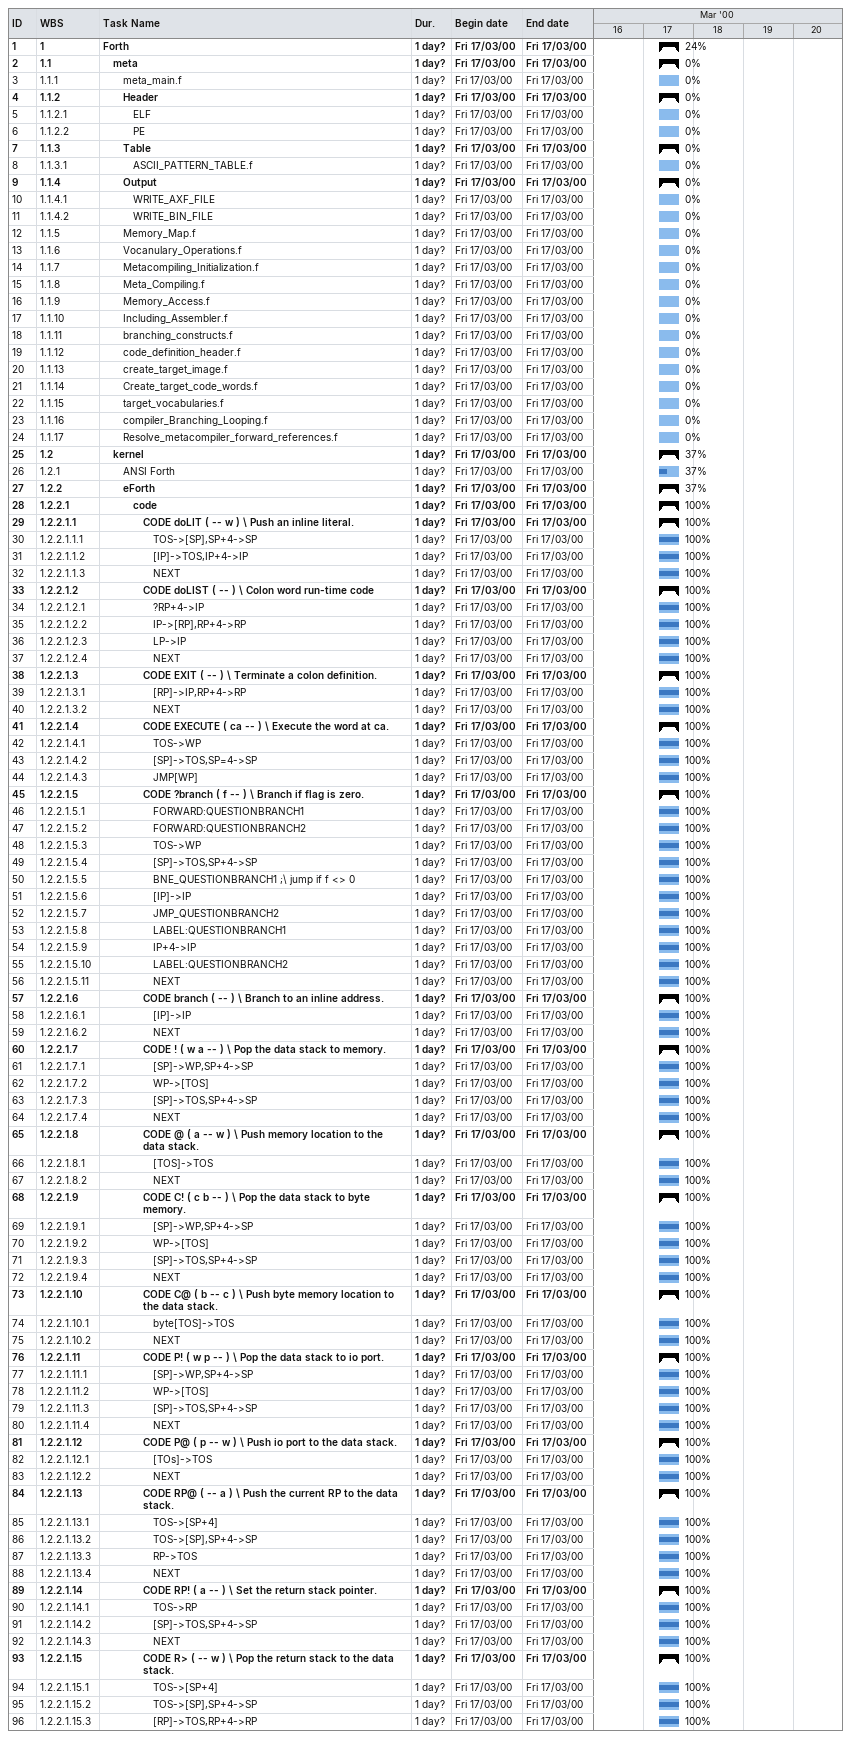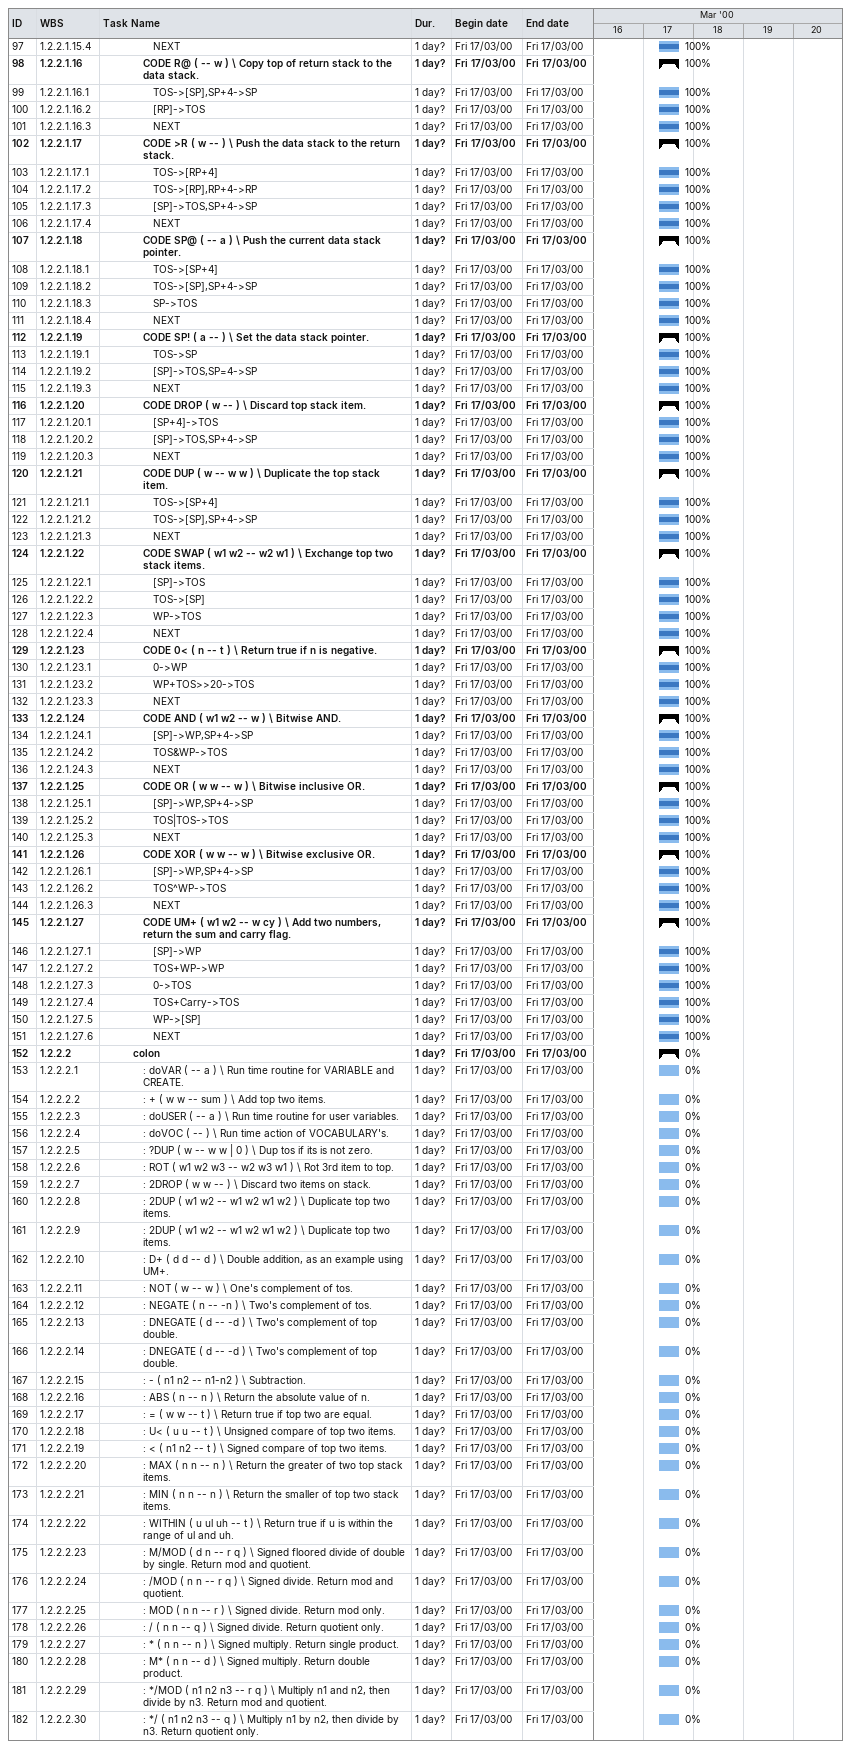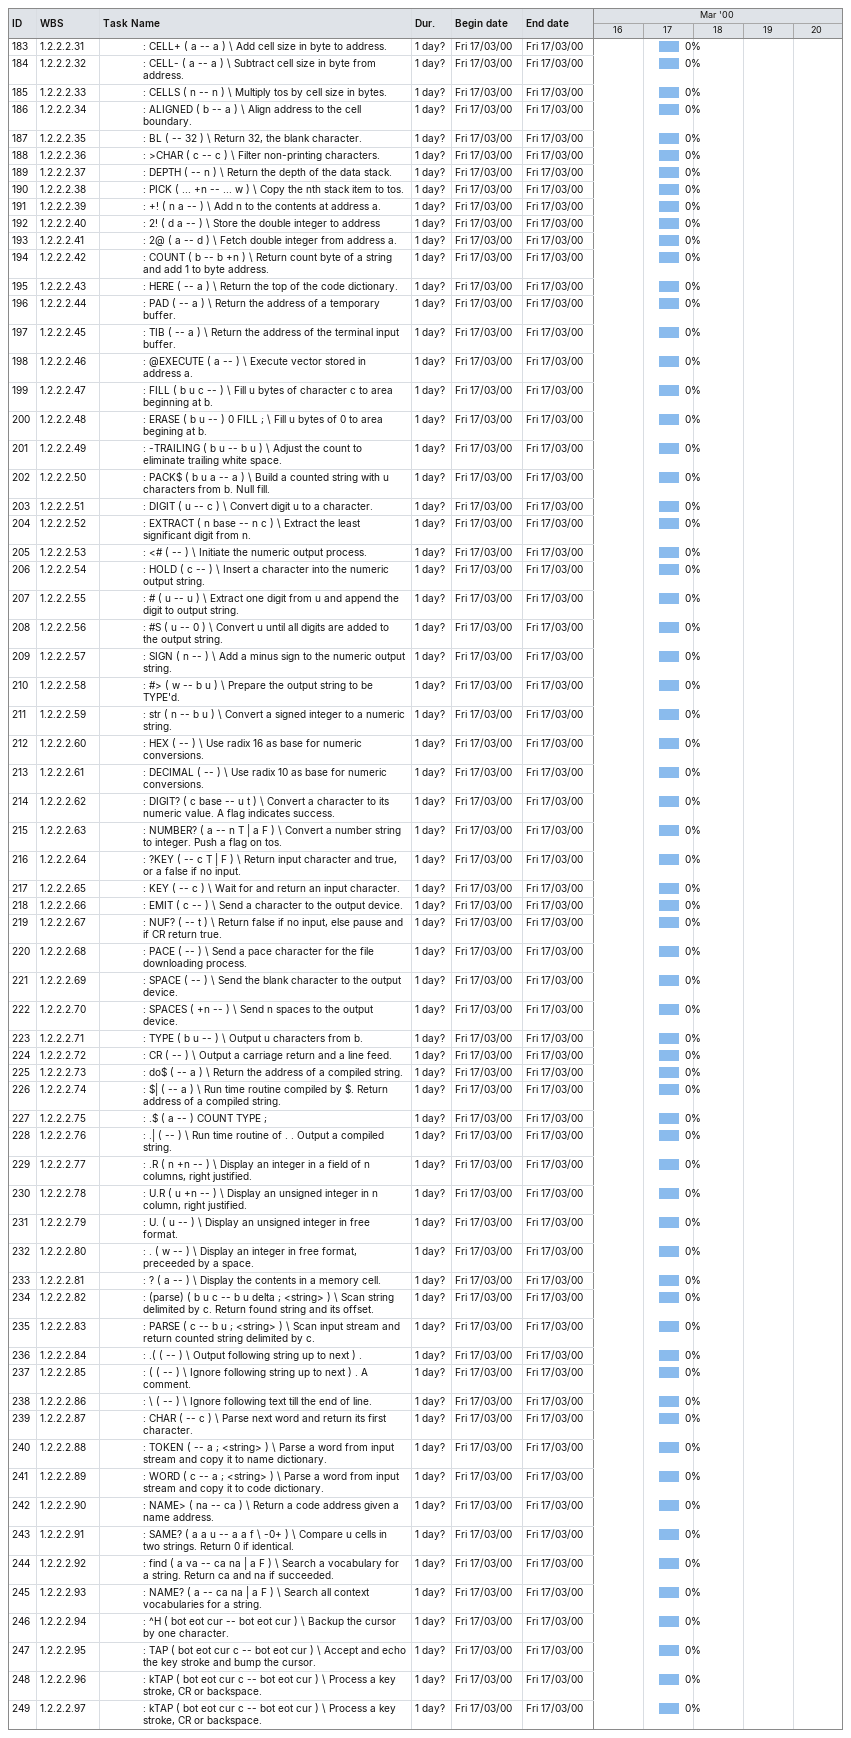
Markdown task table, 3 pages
| ID | WBS | Task | Duration | Start | Finish | % complete |
|---|---|---|---|---|---|---|
| 1 | 1 | **Forth** | 1d? | 2000-03-17 | 2000-03-17 | 24 |
| 2 | 1.1 | **meta** | 1d? | 2000-03-17 | 2000-03-17 | 0 |
| 3 | 1.1.1 | meta_main.f | 1d? | 2000-03-17 | 2000-03-17 | 0 |
| 4 | 1.1.2 | **Header** | 1d? | 2000-03-17 | 2000-03-17 | 0 |
| 5 | 1.1.2.1 | ELF | 1d? | 2000-03-17 | 2000-03-17 | 0 |
| 6 | 1.1.2.2 | PE | 1d? | 2000-03-17 | 2000-03-17 | 0 |
| 7 | 1.1.3 | **Table** | 1d? | 2000-03-17 | 2000-03-17 | 0 |
| 8 | 1.1.3.1 | ASCII_PATTERN_TABLE.f | 1d? | 2000-03-17 | 2000-03-17 | 0 |
| 9 | 1.1.4 | **Output** | 1d? | 2000-03-17 | 2000-03-17 | 0 |
| 10 | 1.1.4.1 | WRITE_AXF_FILE | 1d? | 2000-03-17 | 2000-03-17 | 0 |
| 11 | 1.1.4.2 | WRITE_BIN_FILE | 1d? | 2000-03-17 | 2000-03-17 | 0 |
| 12 | 1.1.5 | Memory_Map.f | 1d? | 2000-03-17 | 2000-03-17 | 0 |
| 13 | 1.1.6 | Vocanulary_Operations.f | 1d? | 2000-03-17 | 2000-03-17 | 0 |
| 14 | 1.1.7 | Metacompiling_Initialization.f | 1d? | 2000-03-17 | 2000-03-17 | 0 |
| 15 | 1.1.8 | Meta_Compiling.f | 1d? | 2000-03-17 | 2000-03-17 | 0 |
| 16 | 1.1.9 | Memory_Access.f | 1d? | 2000-03-17 | 2000-03-17 | 0 |
| 17 | 1.1.10 | Including_Assembler.f | 1d? | 2000-03-17 | 2000-03-17 | 0 |
| 18 | 1.1.11 | branching_constructs.f | 1d? | 2000-03-17 | 2000-03-17 | 0 |
| 19 | 1.1.12 | code_definition_header.f | 1d? | 2000-03-17 | 2000-03-17 | 0 |
| 20 | 1.1.13 | create_target_image.f | 1d? | 2000-03-17 | 2000-03-17 | 0 |
| 21 | 1.1.14 | Create_target_code_words.f | 1d? | 2000-03-17 | 2000-03-17 | 0 |
| 22 | 1.1.15 | target_vocabularies.f | 1d? | 2000-03-17 | 2000-03-17 | 0 |
| 23 | 1.1.16 | compiler_Branching_Looping.f | 1d? | 2000-03-17 | 2000-03-17 | 0 |
| 24 | 1.1.17 | Resolve_metacompiler_forward_references.f | 1d? | 2000-03-17 | 2000-03-17 | 0 |
| 25 | 1.2 | **kernel** | 1d? | 2000-03-17 | 2000-03-17 | 37 |
| 26 | 1.2.1 | ANSI Forth | 1d? | 2000-03-17 | 2000-03-17 | 37 |
| 27 | 1.2.2 | **eForth** | 1d? | 2000-03-17 | 2000-03-17 | 37 |
| 28 | 1.2.2.1 | **code** | 1d? | 2000-03-17 | 2000-03-17 | 100 |
| 29 | 1.2.2.1.1 | **CODE doLIT ( -- w ) \ Push an inline literal.** | 1d? | 2000-03-17 | 2000-03-17 | 100 |
| 30 | 1.2.2.1.1.1 | TOS->[SP],SP+4->SP | 1d? | 2000-03-17 | 2000-03-17 | 100 |
| 31 | 1.2.2.1.1.2 | [IP]->TOS,IP+4->IP | 1d? | 2000-03-17 | 2000-03-17 | 100 |
| 32 | 1.2.2.1.1.3 | NEXT | 1d? | 2000-03-17 | 2000-03-17 | 100 |
| 33 | 1.2.2.1.2 | **CODE doLIST ( -- ) \ Colon word run-time code** | 1d? | 2000-03-17 | 2000-03-17 | 100 |
| 34 | 1.2.2.1.2.1 | ?RP+4->IP | 1d? | 2000-03-17 | 2000-03-17 | 100 |
| 35 | 1.2.2.1.2.2 | IP->[RP],RP+4->RP | 1d? | 2000-03-17 | 2000-03-17 | 100 |
| 36 | 1.2.2.1.2.3 | LP->IP | 1d? | 2000-03-17 | 2000-03-17 | 100 |
| 37 | 1.2.2.1.2.4 | NEXT | 1d? | 2000-03-17 | 2000-03-17 | 100 |
| 38 | 1.2.2.1.3 | **CODE EXIT ( -- ) \ Terminate a colon definition.** | 1d? | 2000-03-17 | 2000-03-17 | 100 |
| 39 | 1.2.2.1.3.1 | [RP]->IP,RP+4->RP | 1d? | 2000-03-17 | 2000-03-17 | 100 |
| 40 | 1.2.2.1.3.2 | NEXT | 1d? | 2000-03-17 | 2000-03-17 | 100 |
| 41 | 1.2.2.1.4 | **CODE EXECUTE ( ca -- ) \ Execute the word at ca.** | 1d? | 2000-03-17 | 2000-03-17 | 100 |
| 42 | 1.2.2.1.4.1 | TOS->WP | 1d? | 2000-03-17 | 2000-03-17 | 100 |
| 43 | 1.2.2.1.4.2 | [SP]->TOS,SP=4->SP | 1d? | 2000-03-17 | 2000-03-17 | 100 |
| 44 | 1.2.2.1.4.3 | JMP[WP] | 1d? | 2000-03-17 | 2000-03-17 | 100 |
| 45 | 1.2.2.1.5 | **CODE ?branch ( f -- ) \ Branch if flag is zero.** | 1d? | 2000-03-17 | 2000-03-17 | 100 |
| 46 | 1.2.2.1.5.1 | FORWARD:QUESTIONBRANCH1 | 1d? | 2000-03-17 | 2000-03-17 | 100 |
| 47 | 1.2.2.1.5.2 | FORWARD:QUESTIONBRANCH2 | 1d? | 2000-03-17 | 2000-03-17 | 100 |
| 48 | 1.2.2.1.5.3 | TOS->WP | 1d? | 2000-03-17 | 2000-03-17 | 100 |
| 49 | 1.2.2.1.5.4 | [SP]->TOS,SP+4->SP | 1d? | 2000-03-17 | 2000-03-17 | 100 |
| 50 | 1.2.2.1.5.5 | BNE_QUESTIONBRANCH1 ;\ jump if f <> 0 | 1d? | 2000-03-17 | 2000-03-17 | 100 |
| 51 | 1.2.2.1.5.6 | [IP]->IP | 1d? | 2000-03-17 | 2000-03-17 | 100 |
| 52 | 1.2.2.1.5.7 | JMP_QUESTIONBRANCH2 | 1d? | 2000-03-17 | 2000-03-17 | 100 |
| 53 | 1.2.2.1.5.8 | LABEL:QUESTIONBRANCH1 | 1d? | 2000-03-17 | 2000-03-17 | 100 |
| 54 | 1.2.2.1.5.9 | IP+4->IP | 1d? | 2000-03-17 | 2000-03-17 | 100 |
| 55 | 1.2.2.1.5.10 | LABEL:QUESTIONBRANCH2 | 1d? | 2000-03-17 | 2000-03-17 | 100 |
| 56 | 1.2.2.1.5.11 | NEXT | 1d? | 2000-03-17 | 2000-03-17 | 100 |
| 57 | 1.2.2.1.6 | **CODE branch ( -- ) \ Branch to an inline address.** | 1d? | 2000-03-17 | 2000-03-17 | 100 |
| 58 | 1.2.2.1.6.1 | [IP]->IP | 1d? | 2000-03-17 | 2000-03-17 | 100 |
| 59 | 1.2.2.1.6.2 | NEXT | 1d? | 2000-03-17 | 2000-03-17 | 100 |
| 60 | 1.2.2.1.7 | **CODE ! ( w a -- ) \ Pop the data stack to memory.** | 1d? | 2000-03-17 | 2000-03-17 | 100 |
| 61 | 1.2.2.1.7.1 | [SP]->WP,SP+4->SP | 1d? | 2000-03-17 | 2000-03-17 | 100 |
| 62 | 1.2.2.1.7.2 | WP->[TOS] | 1d? | 2000-03-17 | 2000-03-17 | 100 |
| 63 | 1.2.2.1.7.3 | [SP]->TOS,SP+4->SP | 1d? | 2000-03-17 | 2000-03-17 | 100 |
| 64 | 1.2.2.1.7.4 | NEXT | 1d? | 2000-03-17 | 2000-03-17 | 100 |
| 65 | 1.2.2.1.8 | **CODE @ ( a -- w ) \ Push memory location to the data stack.** | 1d? | 2000-03-17 | 2000-03-17 | 100 |
| 66 | 1.2.2.1.8.1 | [TOS]->TOS | 1d? | 2000-03-17 | 2000-03-17 | 100 |
| 67 | 1.2.2.1.8.2 | NEXT | 1d? | 2000-03-17 | 2000-03-17 | 100 |
| 68 | 1.2.2.1.9 | **CODE C! ( c b -- ) \ Pop the data stack to byte memory.** | 1d? | 2000-03-17 | 2000-03-17 | 100 |
| 69 | 1.2.2.1.9.1 | [SP]->WP,SP+4->SP | 1d? | 2000-03-17 | 2000-03-17 | 100 |
| 70 | 1.2.2.1.9.2 | WP->[TOS] | 1d? | 2000-03-17 | 2000-03-17 | 100 |
| 71 | 1.2.2.1.9.3 | [SP]->TOS,SP+4->SP | 1d? | 2000-03-17 | 2000-03-17 | 100 |
| 72 | 1.2.2.1.9.4 | NEXT | 1d? | 2000-03-17 | 2000-03-17 | 100 |
| 73 | 1.2.2.1.10 | **CODE C@ ( b -- c ) \ Push byte memory location to the data stack.** | 1d? | 2000-03-17 | 2000-03-17 | 100 |
| 74 | 1.2.2.1.10.1 | byte[TOS]->TOS | 1d? | 2000-03-17 | 2000-03-17 | 100 |
| 75 | 1.2.2.1.10.2 | NEXT | 1d? | 2000-03-17 | 2000-03-17 | 100 |
| 76 | 1.2.2.1.11 | **CODE P! ( w p -- ) \ Pop the data stack to io port.** | 1d? | 2000-03-17 | 2000-03-17 | 100 |
| 77 | 1.2.2.1.11.1 | [SP]->WP,SP+4->SP | 1d? | 2000-03-17 | 2000-03-17 | 100 |
| 78 | 1.2.2.1.11.2 | WP->[TOS] | 1d? | 2000-03-17 | 2000-03-17 | 100 |
| 79 | 1.2.2.1.11.3 | [SP]->TOS,SP+4->SP | 1d? | 2000-03-17 | 2000-03-17 | 100 |
| 80 | 1.2.2.1.11.4 | NEXT | 1d? | 2000-03-17 | 2000-03-17 | 100 |
| 81 | 1.2.2.1.12 | **CODE P@ ( p -- w ) \ Push io port to the data stack.** | 1d? | 2000-03-17 | 2000-03-17 | 100 |
| 82 | 1.2.2.1.12.1 | [TOs]->TOS | 1d? | 2000-03-17 | 2000-03-17 | 100 |
| 83 | 1.2.2.1.12.2 | NEXT | 1d? | 2000-03-17 | 2000-03-17 | 100 |
| 84 | 1.2.2.1.13 | **CODE RP@ ( -- a ) \ Push the current RP to the data stack.** | 1d? | 2000-03-17 | 2000-03-17 | 100 |
| 85 | 1.2.2.1.13.1 | TOS->[SP+4] | 1d? | 2000-03-17 | 2000-03-17 | 100 |
| 86 | 1.2.2.1.13.2 | TOS->[SP],SP+4->SP | 1d? | 2000-03-17 | 2000-03-17 | 100 |
| 87 | 1.2.2.1.13.3 | RP->TOS | 1d? | 2000-03-17 | 2000-03-17 | 100 |
| 88 | 1.2.2.1.13.4 | NEXT | 1d? | 2000-03-17 | 2000-03-17 | 100 |
| 89 | 1.2.2.1.14 | **CODE RP! ( a -- ) \ Set the return stack pointer.** | 1d? | 2000-03-17 | 2000-03-17 | 100 |
| 90 | 1.2.2.1.14.1 | TOS->RP | 1d? | 2000-03-17 | 2000-03-17 | 100 |
| 91 | 1.2.2.1.14.2 | [SP]->TOS,SP+4->SP | 1d? | 2000-03-17 | 2000-03-17 | 100 |
| 92 | 1.2.2.1.14.3 | NEXT | 1d? | 2000-03-17 | 2000-03-17 | 100 |
| 93 | 1.2.2.1.15 | **CODE R> ( -- w ) \ Pop the return stack to the data stack.** | 1d? | 2000-03-17 | 2000-03-17 | 100 |
| 94 | 1.2.2.1.15.1 | TOS->[SP+4] | 1d? | 2000-03-17 | 2000-03-17 | 100 |
| 95 | 1.2.2.1.15.2 | TOS->[SP],SP+4->SP | 1d? | 2000-03-17 | 2000-03-17 | 100 |
| 96 | 1.2.2.1.15.3 | [RP]->TOS,RP+4->RP | 1d? | 2000-03-17 | 2000-03-17 | 100 |
| 97 | 1.2.2.1.15.4 | NEXT | 1d? | 2000-03-17 | 2000-03-17 | 100 |
| 98 | 1.2.2.1.16 | **CODE R@ ( -- w ) \ Copy top of return stack to the data stack.** | 1d? | 2000-03-17 | 2000-03-17 | 100 |
| 99 | 1.2.2.1.16.1 | TOS->[SP],SP+4->SP | 1d? | 2000-03-17 | 2000-03-17 | 100 |
| 100 | 1.2.2.1.16.2 | [RP]->TOS | 1d? | 2000-03-17 | 2000-03-17 | 100 |
| 101 | 1.2.2.1.16.3 | NEXT | 1d? | 2000-03-17 | 2000-03-17 | 100 |
| 102 | 1.2.2.1.17 | **CODE >R ( w -- ) \ Push the data stack to the return stack.** | 1d? | 2000-03-17 | 2000-03-17 | 100 |
| 103 | 1.2.2.1.17.1 | TOS->[RP+4] | 1d? | 2000-03-17 | 2000-03-17 | 100 |
| 104 | 1.2.2.1.17.2 | TOS->[RP],RP+4->RP | 1d? | 2000-03-17 | 2000-03-17 | 100 |
| 105 | 1.2.2.1.17.3 | [SP]->TOS,SP+4->SP | 1d? | 2000-03-17 | 2000-03-17 | 100 |
| 106 | 1.2.2.1.17.4 | NEXT | 1d? | 2000-03-17 | 2000-03-17 | 100 |
| 107 | 1.2.2.1.18 | **CODE SP@ ( -- a ) \ Push the current data stack pointer.** | 1d? | 2000-03-17 | 2000-03-17 | 100 |
| 108 | 1.2.2.1.18.1 | TOS->[SP+4] | 1d? | 2000-03-17 | 2000-03-17 | 100 |
| 109 | 1.2.2.1.18.2 | TOS->[SP],SP+4->SP | 1d? | 2000-03-17 | 2000-03-17 | 100 |
| 110 | 1.2.2.1.18.3 | SP->TOS | 1d? | 2000-03-17 | 2000-03-17 | 100 |
| 111 | 1.2.2.1.18.4 | NEXT | 1d? | 2000-03-17 | 2000-03-17 | 100 |
| 112 | 1.2.2.1.19 | **CODE SP! ( a -- ) \ Set the data stack pointer.** | 1d? | 2000-03-17 | 2000-03-17 | 100 |
| 113 | 1.2.2.1.19.1 | TOS->SP | 1d? | 2000-03-17 | 2000-03-17 | 100 |
| 114 | 1.2.2.1.19.2 | [SP]->TOS,SP=4->SP | 1d? | 2000-03-17 | 2000-03-17 | 100 |
| 115 | 1.2.2.1.19.3 | NEXT | 1d? | 2000-03-17 | 2000-03-17 | 100 |
| 116 | 1.2.2.1.20 | **CODE DROP ( w -- ) \ Discard top stack item.** | 1d? | 2000-03-17 | 2000-03-17 | 100 |
| 117 | 1.2.2.1.20.1 | [SP+4]->TOS | 1d? | 2000-03-17 | 2000-03-17 | 100 |
| 118 | 1.2.2.1.20.2 | [SP]->TOS,SP+4->SP | 1d? | 2000-03-17 | 2000-03-17 | 100 |
| 119 | 1.2.2.1.20.3 | NEXT | 1d? | 2000-03-17 | 2000-03-17 | 100 |
| 120 | 1.2.2.1.21 | **CODE DUP ( w -- w w ) \ Duplicate the top stack item.** | 1d? | 2000-03-17 | 2000-03-17 | 100 |
| 121 | 1.2.2.1.21.1 | TOS->[SP+4] | 1d? | 2000-03-17 | 2000-03-17 | 100 |
| 122 | 1.2.2.1.21.2 | TOS->[SP],SP+4->SP | 1d? | 2000-03-17 | 2000-03-17 | 100 |
| 123 | 1.2.2.1.21.3 | NEXT | 1d? | 2000-03-17 | 2000-03-17 | 100 |
| 124 | 1.2.2.1.22 | **CODE SWAP ( w1 w2 -- w2 w1 ) \ Exchange top two stack items.** | 1d? | 2000-03-17 | 2000-03-17 | 100 |
| 125 | 1.2.2.1.22.1 | [SP]->TOS | 1d? | 2000-03-17 | 2000-03-17 | 100 |
| 126 | 1.2.2.1.22.2 | TOS->[SP] | 1d? | 2000-03-17 | 2000-03-17 | 100 |
| 127 | 1.2.2.1.22.3 | WP->TOS | 1d? | 2000-03-17 | 2000-03-17 | 100 |
| 128 | 1.2.2.1.22.4 | NEXT | 1d? | 2000-03-17 | 2000-03-17 | 100 |
| 129 | 1.2.2.1.23 | **CODE 0< ( n -- t ) \ Return true if n is negative.** | 1d? | 2000-03-17 | 2000-03-17 | 100 |
| 130 | 1.2.2.1.23.1 | 0->WP | 1d? | 2000-03-17 | 2000-03-17 | 100 |
| 131 | 1.2.2.1.23.2 | WP+TOS>>20->TOS | 1d? | 2000-03-17 | 2000-03-17 | 100 |
| 132 | 1.2.2.1.23.3 | NEXT | 1d? | 2000-03-17 | 2000-03-17 | 100 |
| 133 | 1.2.2.1.24 | **CODE AND ( w1 w2 -- w ) \ Bitwise AND.** | 1d? | 2000-03-17 | 2000-03-17 | 100 |
| 134 | 1.2.2.1.24.1 | [SP]->WP,SP+4->SP | 1d? | 2000-03-17 | 2000-03-17 | 100 |
| 135 | 1.2.2.1.24.2 | TOS&WP->TOS | 1d? | 2000-03-17 | 2000-03-17 | 100 |
| 136 | 1.2.2.1.24.3 | NEXT | 1d? | 2000-03-17 | 2000-03-17 | 100 |
| 137 | 1.2.2.1.25 | **CODE OR ( w w -- w ) \ Bitwise inclusive OR.** | 1d? | 2000-03-17 | 2000-03-17 | 100 |
| 138 | 1.2.2.1.25.1 | [SP]->WP,SP+4->SP | 1d? | 2000-03-17 | 2000-03-17 | 100 |
| 139 | 1.2.2.1.25.2 | TOS\|TOS->TOS | 1d? | 2000-03-17 | 2000-03-17 | 100 |
| 140 | 1.2.2.1.25.3 | NEXT | 1d? | 2000-03-17 | 2000-03-17 | 100 |
| 141 | 1.2.2.1.26 | **CODE XOR ( w w -- w ) \ Bitwise exclusive OR.** | 1d? | 2000-03-17 | 2000-03-17 | 100 |
| 142 | 1.2.2.1.26.1 | [SP]->WP,SP+4->SP | 1d? | 2000-03-17 | 2000-03-17 | 100 |
| 143 | 1.2.2.1.26.2 | TOS^WP->TOS | 1d? | 2000-03-17 | 2000-03-17 | 100 |
| 144 | 1.2.2.1.26.3 | NEXT | 1d? | 2000-03-17 | 2000-03-17 | 100 |
| 145 | 1.2.2.1.27 | **CODE UM+ ( w1 w2 -- w cy ) \ Add two numbers, return the sum and carry flag.** | 1d? | 2000-03-17 | 2000-03-17 | 100 |
| 146 | 1.2.2.1.27.1 | [SP]->WP | 1d? | 2000-03-17 | 2000-03-17 | 100 |
| 147 | 1.2.2.1.27.2 | TOS+WP->WP | 1d? | 2000-03-17 | 2000-03-17 | 100 |
| 148 | 1.2.2.1.27.3 | 0->TOS | 1d? | 2000-03-17 | 2000-03-17 | 100 |
| 149 | 1.2.2.1.27.4 | TOS+Carry->TOS | 1d? | 2000-03-17 | 2000-03-17 | 100 |
| 150 | 1.2.2.1.27.5 | WP->[SP] | 1d? | 2000-03-17 | 2000-03-17 | 100 |
| 151 | 1.2.2.1.27.6 | NEXT | 1d? | 2000-03-17 | 2000-03-17 | 100 |
| 152 | 1.2.2.2 | **colon** | 1d? | 2000-03-17 | 2000-03-17 | 0 |
| 153 | 1.2.2.2.1 | : doVAR ( -- a ) \ Run time routine for VARIABLE and CREATE. | 1d? | 2000-03-17 | 2000-03-17 | 0 |
| 154 | 1.2.2.2.2 | : + ( w w -- sum ) \ Add top two items. | 1d? | 2000-03-17 | 2000-03-17 | 0 |
| 155 | 1.2.2.2.3 | : doUSER ( -- a ) \ Run time routine for user variables. | 1d? | 2000-03-17 | 2000-03-17 | 0 |
| 156 | 1.2.2.2.4 | : doVOC ( -- ) \ Run time action of VOCABULARY's. | 1d? | 2000-03-17 | 2000-03-17 | 0 |
| 157 | 1.2.2.2.5 | : ?DUP ( w -- w w \| 0 ) \ Dup tos if its is not zero. | 1d? | 2000-03-17 | 2000-03-17 | 0 |
| 158 | 1.2.2.2.6 | : ROT ( w1 w2 w3 -- w2 w3 w1 ) \ Rot 3rd item to top. | 1d? | 2000-03-17 | 2000-03-17 | 0 |
| 159 | 1.2.2.2.7 | : 2DROP ( w w -- ) \ Discard two items on stack. | 1d? | 2000-03-17 | 2000-03-17 | 0 |
| 160 | 1.2.2.2.8 | : 2DUP ( w1 w2 -- w1 w2 w1 w2 ) \ Duplicate top two items. | 1d? | 2000-03-17 | 2000-03-17 | 0 |
| 161 | 1.2.2.2.9 | : 2DUP ( w1 w2 -- w1 w2 w1 w2 ) \ Duplicate top two items. | 1d? | 2000-03-17 | 2000-03-17 | 0 |
| 162 | 1.2.2.2.10 | : D+ ( d d -- d ) \ Double addition, as an example using UM+. | 1d? | 2000-03-17 | 2000-03-17 | 0 |
| 163 | 1.2.2.2.11 | : NOT ( w -- w ) \ One's complement of tos. | 1d? | 2000-03-17 | 2000-03-17 | 0 |
| 164 | 1.2.2.2.12 | : NEGATE ( n -- -n ) \ Two's complement of tos. | 1d? | 2000-03-17 | 2000-03-17 | 0 |
| 165 | 1.2.2.2.13 | : DNEGATE ( d -- -d ) \ Two's complement of top double. | 1d? | 2000-03-17 | 2000-03-17 | 0 |
| 166 | 1.2.2.2.14 | : DNEGATE ( d -- -d ) \ Two's complement of top double. | 1d? | 2000-03-17 | 2000-03-17 | 0 |
| 167 | 1.2.2.2.15 | : - ( n1 n2 -- n1-n2 ) \ Subtraction. | 1d? | 2000-03-17 | 2000-03-17 | 0 |
| 168 | 1.2.2.2.16 | : ABS ( n -- n ) \ Return the absolute value of n. | 1d? | 2000-03-17 | 2000-03-17 | 0 |
| 169 | 1.2.2.2.17 | : = ( w w -- t ) \ Return true if top two are equal. | 1d? | 2000-03-17 | 2000-03-17 | 0 |
| 170 | 1.2.2.2.18 | : U< ( u u -- t ) \ Unsigned compare of top two items. | 1d? | 2000-03-17 | 2000-03-17 | 0 |
| 171 | 1.2.2.2.19 | : < ( n1 n2 -- t ) \ Signed compare of top two items. | 1d? | 2000-03-17 | 2000-03-17 | 0 |
| 172 | 1.2.2.2.20 | : MAX ( n n -- n ) \ Return the greater of two top stack items. | 1d? | 2000-03-17 | 2000-03-17 | 0 |
| 173 | 1.2.2.2.21 | : MIN ( n n -- n ) \ Return the smaller of top two stack items. | 1d? | 2000-03-17 | 2000-03-17 | 0 |
| 174 | 1.2.2.2.22 | : WITHIN ( u ul uh -- t ) \ Return true if u is within the range of ul and uh. | 1d? | 2000-03-17 | 2000-03-17 | 0 |
| 175 | 1.2.2.2.23 | : M/MOD ( d n -- r q ) \ Signed floored divide of double by single. Return mod and quotient. | 1d? | 2000-03-17 | 2000-03-17 | 0 |
| 176 | 1.2.2.2.24 | : /MOD ( n n -- r q ) \ Signed divide. Return mod and quotient. | 1d? | 2000-03-17 | 2000-03-17 | 0 |
| 177 | 1.2.2.2.25 | : MOD ( n n -- r ) \ Signed divide. Return mod only. | 1d? | 2000-03-17 | 2000-03-17 | 0 |
| 178 | 1.2.2.2.26 | : / ( n n -- q ) \ Signed divide. Return quotient only. | 1d? | 2000-03-17 | 2000-03-17 | 0 |
| 179 | 1.2.2.2.27 | : * ( n n -- n ) \ Signed multiply. Return single product. | 1d? | 2000-03-17 | 2000-03-17 | 0 |
| 180 | 1.2.2.2.28 | : M* ( n n -- d ) \ Signed multiply. Return double product. | 1d? | 2000-03-17 | 2000-03-17 | 0 |
| 181 | 1.2.2.2.29 | : */MOD ( n1 n2 n3 -- r q ) \ Multiply n1 and n2, then divide by n3. Return mod and quotient. | 1d? | 2000-03-17 | 2000-03-17 | 0 |
| 182 | 1.2.2.2.30 | : */ ( n1 n2 n3 -- q ) \ Multiply n1 by n2, then divide by n3. Return quotient only. | 1d? | 2000-03-17 | 2000-03-17 | 0 |
| 183 | 1.2.2.2.31 | : CELL+ ( a -- a ) \ Add cell size in byte to address. | 1d? | 2000-03-17 | 2000-03-17 | 0 |
| 184 | 1.2.2.2.32 | : CELL- ( a -- a ) \ Subtract cell size in byte from address. | 1d? | 2000-03-17 | 2000-03-17 | 0 |
| 185 | 1.2.2.2.33 | : CELLS ( n -- n ) \ Multiply tos by cell size in bytes. | 1d? | 2000-03-17 | 2000-03-17 | 0 |
| 186 | 1.2.2.2.34 | : ALIGNED ( b -- a ) \ Align address to the cell boundary. | 1d? | 2000-03-17 | 2000-03-17 | 0 |
| 187 | 1.2.2.2.35 | : BL ( -- 32 ) \ Return 32, the blank character. | 1d? | 2000-03-17 | 2000-03-17 | 0 |
| 188 | 1.2.2.2.36 | : >CHAR ( c -- c ) \ Filter non-printing characters. | 1d? | 2000-03-17 | 2000-03-17 | 0 |
| 189 | 1.2.2.2.37 | : DEPTH ( -- n ) \ Return the depth of the data stack. | 1d? | 2000-03-17 | 2000-03-17 | 0 |
| 190 | 1.2.2.2.38 | : PICK ( ... +n -- ... w ) \ Copy the nth stack item to tos. | 1d? | 2000-03-17 | 2000-03-17 | 0 |
| 191 | 1.2.2.2.39 | : +! ( n a -- ) \ Add n to the contents at address a. | 1d? | 2000-03-17 | 2000-03-17 | 0 |
| 192 | 1.2.2.2.40 | : 2! ( d a -- ) \ Store the double integer to address | 1d? | 2000-03-17 | 2000-03-17 | 0 |
| 193 | 1.2.2.2.41 | : 2@ ( a -- d ) \ Fetch double integer from address a. | 1d? | 2000-03-17 | 2000-03-17 | 0 |
| 194 | 1.2.2.2.42 | : COUNT ( b -- b +n ) \ Return count byte of a string and add 1 to byte address. | 1d? | 2000-03-17 | 2000-03-17 | 0 |
| 195 | 1.2.2.2.43 | : HERE ( -- a ) \ Return the top of the code dictionary. | 1d? | 2000-03-17 | 2000-03-17 | 0 |
| 196 | 1.2.2.2.44 | : PAD ( -- a ) \ Return the address of a temporary buffer. | 1d? | 2000-03-17 | 2000-03-17 | 0 |
| 197 | 1.2.2.2.45 | : TIB ( -- a ) \ Return the address of the terminal input buffer. | 1d? | 2000-03-17 | 2000-03-17 | 0 |
| 198 | 1.2.2.2.46 | : @EXECUTE ( a -- ) \ Execute vector stored in address a. | 1d? | 2000-03-17 | 2000-03-17 | 0 |
| 199 | 1.2.2.2.47 | : FILL ( b u c -- ) \ Fill u bytes of character c to area beginning at b. | 1d? | 2000-03-17 | 2000-03-17 | 0 |
| 200 | 1.2.2.2.48 | : ERASE ( b u -- ) 0 FILL ; \ Fill u bytes of 0 to area begining at b. | 1d? | 2000-03-17 | 2000-03-17 | 0 |
| 201 | 1.2.2.2.49 | : -TRAILING ( b u -- b u ) \ Adjust the count to eliminate trailing white space. | 1d? | 2000-03-17 | 2000-03-17 | 0 |
| 202 | 1.2.2.2.50 | : PACK$ ( b u a -- a ) \ Build a counted string with u characters from b. Null fill. | 1d? | 2000-03-17 | 2000-03-17 | 0 |
| 203 | 1.2.2.2.51 | : DIGIT ( u -- c ) \ Convert digit u to a character. | 1d? | 2000-03-17 | 2000-03-17 | 0 |
| 204 | 1.2.2.2.52 | : EXTRACT ( n base -- n c ) \ Extract the least significant digit from n. | 1d? | 2000-03-17 | 2000-03-17 | 0 |
| 205 | 1.2.2.2.53 | : <# ( -- ) \ Initiate the numeric output process. | 1d? | 2000-03-17 | 2000-03-17 | 0 |
| 206 | 1.2.2.2.54 | : HOLD ( c -- ) \ Insert a character into the numeric output string. | 1d? | 2000-03-17 | 2000-03-17 | 0 |
| 207 | 1.2.2.2.55 | : # ( u -- u ) \ Extract one digit from u and append the digit to output string. | 1d? | 2000-03-17 | 2000-03-17 | 0 |
| 208 | 1.2.2.2.56 | : #S ( u -- 0 ) \ Convert u until all digits are added to the output string. | 1d? | 2000-03-17 | 2000-03-17 | 0 |
| 209 | 1.2.2.2.57 | : SIGN ( n -- ) \ Add a minus sign to the numeric output string. | 1d? | 2000-03-17 | 2000-03-17 | 0 |
| 210 | 1.2.2.2.58 | : #> ( w -- b u ) \ Prepare the output string to be TYPE'd. | 1d? | 2000-03-17 | 2000-03-17 | 0 |
| 211 | 1.2.2.2.59 | : str ( n -- b u ) \ Convert a signed integer to a numeric string. | 1d? | 2000-03-17 | 2000-03-17 | 0 |
| 212 | 1.2.2.2.60 | : HEX ( -- ) \ Use radix 16 as base for numeric conversions. | 1d? | 2000-03-17 | 2000-03-17 | 0 |
| 213 | 1.2.2.2.61 | : DECIMAL ( -- ) \ Use radix 10 as base for numeric conversions. | 1d? | 2000-03-17 | 2000-03-17 | 0 |
| 214 | 1.2.2.2.62 | : DIGIT? ( c base -- u t ) \ Convert a character to its numeric value. A flag indicates success. | 1d? | 2000-03-17 | 2000-03-17 | 0 |
| 215 | 1.2.2.2.63 | : NUMBER? ( a -- n T \| a F ) \ Convert a number string to integer. Push a flag on tos. | 1d? | 2000-03-17 | 2000-03-17 | 0 |
| 216 | 1.2.2.2.64 | : ?KEY ( -- c T \| F ) \ Return input character and true, or a false if no input. | 1d? | 2000-03-17 | 2000-03-17 | 0 |
| 217 | 1.2.2.2.65 | : KEY ( -- c ) \ Wait for and return an input character. | 1d? | 2000-03-17 | 2000-03-17 | 0 |
| 218 | 1.2.2.2.66 | : EMIT ( c -- ) \ Send a character to the output device. | 1d? | 2000-03-17 | 2000-03-17 | 0 |
| 219 | 1.2.2.2.67 | : NUF? ( -- t ) \ Return false if no input, else pause and if CR return true. | 1d? | 2000-03-17 | 2000-03-17 | 0 |
| 220 | 1.2.2.2.68 | : PACE ( -- ) \ Send a pace character for the file downloading process. | 1d? | 2000-03-17 | 2000-03-17 | 0 |
| 221 | 1.2.2.2.69 | : SPACE ( -- ) \ Send the blank character to the output device. | 1d? | 2000-03-17 | 2000-03-17 | 0 |
| 222 | 1.2.2.2.70 | : SPACES ( +n -- ) \ Send n spaces to the output device. | 1d? | 2000-03-17 | 2000-03-17 | 0 |
| 223 | 1.2.2.2.71 | : TYPE ( b u -- ) \ Output u characters from b. | 1d? | 2000-03-17 | 2000-03-17 | 0 |
| 224 | 1.2.2.2.72 | : CR ( -- ) \ Output a carriage return and a line feed. | 1d? | 2000-03-17 | 2000-03-17 | 0 |
| 225 | 1.2.2.2.73 | : do$ ( -- a ) \ Return the address of a compiled string. | 1d? | 2000-03-17 | 2000-03-17 | 0 |
| 226 | 1.2.2.2.74 | : $\| ( -- a ) \ Run time routine compiled by $. Return address of a compiled string. | 1d? | 2000-03-17 | 2000-03-17 | 0 |
| 227 | 1.2.2.2.75 | : .$ ( a -- ) COUNT TYPE ; | 1d? | 2000-03-17 | 2000-03-17 | 0 |
| 228 | 1.2.2.2.76 | : .\| ( -- ) \ Run time routine of . . Output a compiled string. | 1d? | 2000-03-17 | 2000-03-17 | 0 |
| 229 | 1.2.2.2.77 | : .R ( n +n -- ) \ Display an integer in a field of n columns, right justified. | 1d? | 2000-03-17 | 2000-03-17 | 0 |
| 230 | 1.2.2.2.78 | : U.R ( u +n -- ) \ Display an unsigned integer in n column, right justified. | 1d? | 2000-03-17 | 2000-03-17 | 0 |
| 231 | 1.2.2.2.79 | : U. ( u -- ) \ Display an unsigned integer in free format. | 1d? | 2000-03-17 | 2000-03-17 | 0 |
| 232 | 1.2.2.2.80 | : . ( w -- ) \ Display an integer in free format, preceeded by a space. | 1d? | 2000-03-17 | 2000-03-17 | 0 |
| 233 | 1.2.2.2.81 | : ? ( a -- ) \ Display the contents in a memory cell. | 1d? | 2000-03-17 | 2000-03-17 | 0 |
| 234 | 1.2.2.2.82 | : (parse) ( b u c -- b u delta ; <string> ) \ Scan string delimited by c. Return found string and its offset. | 1d? | 2000-03-17 | 2000-03-17 | 0 |
| 235 | 1.2.2.2.83 | : PARSE ( c -- b u ; <string> ) \ Scan input stream and return counted string delimited by c. | 1d? | 2000-03-17 | 2000-03-17 | 0 |
| 236 | 1.2.2.2.84 | : .( ( -- ) \ Output following string up to next ) . | 1d? | 2000-03-17 | 2000-03-17 | 0 |
| 237 | 1.2.2.2.85 | : ( ( -- ) \ Ignore following string up to next ) . A comment. | 1d? | 2000-03-17 | 2000-03-17 | 0 |
| 238 | 1.2.2.2.86 | : \ ( -- ) \ Ignore following text till the end of line. | 1d? | 2000-03-17 | 2000-03-17 | 0 |
| 239 | 1.2.2.2.87 | : CHAR ( -- c ) \ Parse next word and return its first character. | 1d? | 2000-03-17 | 2000-03-17 | 0 |
| 240 | 1.2.2.2.88 | : TOKEN ( -- a ; <string> ) \ Parse a word from input stream and copy it to name dictionary. | 1d? | 2000-03-17 | 2000-03-17 | 0 |
| 241 | 1.2.2.2.89 | : WORD ( c -- a ; <string> ) \ Parse a word from input stream and copy it to code dictionary. | 1d? | 2000-03-17 | 2000-03-17 | 0 |
| 242 | 1.2.2.2.90 | : NAME> ( na -- ca ) \ Return a code address given a name address. | 1d? | 2000-03-17 | 2000-03-17 | 0 |
| 243 | 1.2.2.2.91 | : SAME? ( a a u -- a a f \ -0+ ) \ Compare u cells in two strings. Return 0 if identical. | 1d? | 2000-03-17 | 2000-03-17 | 0 |
| 244 | 1.2.2.2.92 | : find ( a va -- ca na \| a F ) \ Search a vocabulary for a string. Return ca and na if succeeded. | 1d? | 2000-03-17 | 2000-03-17 | 0 |
| 245 | 1.2.2.2.93 | : NAME? ( a -- ca na \| a F ) \ Search all context vocabularies for a string. | 1d? | 2000-03-17 | 2000-03-17 | 0 |
| 246 | 1.2.2.2.94 | : ^H ( bot eot cur -- bot eot cur ) \ Backup the cursor by one character. | 1d? | 2000-03-17 | 2000-03-17 | 0 |
| 247 | 1.2.2.2.95 | : TAP ( bot eot cur c -- bot eot cur ) \ Accept and echo the key stroke and bump the cursor. | 1d? | 2000-03-17 | 2000-03-17 | 0 |
| 248 | 1.2.2.2.96 | : kTAP ( bot eot cur c -- bot eot cur ) \ Process a key stroke, CR or backspace. | 1d? | 2000-03-17 | 2000-03-17 | 0 |
| 249 | 1.2.2.2.97 | : kTAP ( bot eot cur c -- bot eot cur ) \ Process a key stroke, CR or backspace. | 1d? | 2000-03-17 | 2000-03-17 | 0 |
